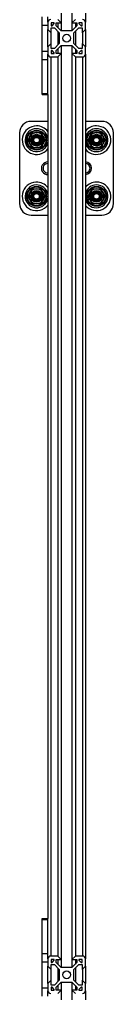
# Model space of a CAD drawing. Header units: millimetres. Extents: x 15 to 1184, y 5 to 836.
# Drawn here: x 259 to 264, y 392.1 to 444.1 of the extents above; entities that cross this region are included whole.
import ezdxf

# ---------------------------------------------------------------- set-up
doc = ezdxf.new("R2010")
doc.units = ezdxf.units.MM
doc.linetypes.add('CENTERX2', pattern=[20.32, 12.7, -2.54, 2.54, -2.54])

msp = doc.modelspace()

# ---------------------------------------------------------------- linework, layer by layer
at = {"color": 7, "linetype": 'Continuous', "lineweight": 25}
for p, q in [((261.234, 492.729), (261.234, 443.509)), ((261.802, 492.729), (261.802, 443.509)), ((262.518, 492.269), (262.518, 443.969)), ((260.218, 443.81), (260.218, 444.257)), ((260.518, 443.969), (260.518, 444.257)), ((261.234, 443.939), (261.054, 444.119)), ((261.982, 444.119), (261.802, 443.939)), ((260.218, 443.81), (260.518, 443.81)), ((260.218, 442.428), (260.218, 443.81)), ((260.518, 443.969), (260.518, 443.583)), ((260.518, 442.655), (260.518, 443.583)), ((260.518, 443.583), (260.698, 443.403)), ((260.861, 443.939), (260.698, 443.939)), ((260.698, 443.939), (260.698, 443.776)), ((260.698, 443.776), (260.738, 443.776)), ((260.698, 443.669), (260.862, 443.669)), ((260.698, 443.403), (260.698, 443.669)), ((260.738, 443.776), (260.861, 443.899)), ((260.861, 443.899), (260.861, 443.939)), ((260.862, 443.669), (261.128, 443.403)), ((260.968, 443.939), (261.234, 443.939)), ((260.968, 443.775), (260.968, 443.939)), ((261.234, 443.509), (260.968, 443.775)), ((261.054, 443.939), (261.054, 443.689)), ((261.802, 443.939), (262.068, 443.939)), ((262.068, 443.775), (261.802, 443.509)), ((261.908, 443.403), (262.174, 443.669)), ((261.982, 443.939), (261.982, 443.689)), ((262.068, 443.939), (262.068, 443.775)), ((262.174, 443.669), (262.338, 443.669)), ((262.338, 443.939), (262.175, 443.939)), ((262.175, 443.939), (262.175, 443.899)), ((262.175, 443.899), (262.298, 443.776)), ((262.298, 443.776), (262.338, 443.776)), ((262.338, 443.776), (262.338, 443.939)), ((262.338, 443.669), (262.338, 443.403)), ((262.338, 443.403), (262.518, 443.583)), ((262.518, 443.583), (262.518, 443.969)), ((262.518, 443.583), (262.518, 442.655)), ((261.054, 443.477), (261.054, 442.761)), ((261.128, 443.403), (261.128, 442.835)), ((261.802, 443.509), (261.234, 443.509)), ((261.908, 442.835), (261.908, 443.403)), ((261.982, 443.477), (261.982, 442.761)), ((260.698, 442.835), (260.518, 442.655)), ((260.518, 442.655), (260.518, 442.269)), ((260.698, 442.569), (260.698, 442.835)), ((260.862, 442.569), (260.698, 442.569)), ((261.128, 442.835), (260.862, 442.569)), ((260.968, 442.463), (261.234, 442.729)), ((261.054, 442.549), (261.054, 442.299)), ((261.234, 442.729), (261.802, 442.729)), ((261.234, 442.729), (261.234, 393.509)), ((261.802, 442.729), (262.068, 442.463)), ((261.802, 442.729), (261.802, 393.509)), ((262.174, 442.569), (261.908, 442.835)), ((261.982, 442.549), (261.982, 442.299)), ((262.338, 442.569), (262.174, 442.569)), ((262.338, 442.835), (262.338, 442.569)), ((262.518, 442.655), (262.338, 442.835)), ((262.518, 442.269), (262.518, 442.655)), ((260.218, 442.428), (260.518, 442.428)), ((260.218, 441.981), (260.218, 442.428)), ((260.518, 441.981), (260.518, 442.269)), ((260.668, 442.119), (261.054, 442.119)), ((260.698, 442.462), (260.698, 442.299)), ((260.738, 442.462), (260.698, 442.462)), ((260.698, 442.299), (260.861, 442.299)), ((260.861, 442.339), (260.738, 442.462)), ((260.861, 442.299), (260.861, 442.339)), ((260.968, 442.299), (260.968, 442.463)), ((261.234, 442.299), (260.968, 442.299)), ((261.054, 442.119), (261.234, 442.299)), ((261.054, 442.119), (261.054, 394.119)), ((261.802, 442.299), (261.982, 442.119)), ((262.068, 442.299), (261.802, 442.299)), ((261.982, 442.119), (262.368, 442.119)), ((261.982, 442.119), (261.982, 394.119)), ((262.068, 442.463), (262.068, 442.299)), ((262.298, 442.462), (262.175, 442.339)), ((262.175, 442.339), (262.175, 442.299)), ((262.175, 442.299), (262.338, 442.299)), ((262.338, 442.462), (262.298, 442.462)), ((262.338, 442.299), (262.338, 442.462)), ((262.518, 442.269), (262.518, 393.969)), ((260.218, 441.981), (260.518, 441.981)), ((260.218, 440.172), (260.218, 441.981)), ((260.518, 440.172), (260.518, 441.981)), ((260.218, 440.172), (260.518, 440.172)), ((260.218, 440.119), (260.218, 440.172)), ((260.218, 440.119), (260.518, 440.119)), ((260.51, 440.119), (260.51, 438.677)), ((260.518, 440.119), (260.518, 440.172)), ((260.518, 440.119), (260.518, 396.119)), ((260.518, 438.677), (259.627, 438.677)), ((263.393, 438.677), (262.518, 438.677)), ((259.01, 438.06), (259.01, 434.294)), ((259.453, 437.667), (259.564, 437.869)), ((260.137, 438.081), (260.257, 437.884)), ((262.643, 437.667), (262.754, 437.869)), ((263.327, 438.081), (263.447, 437.884)), ((264.01, 434.294), (264.01, 438.06)), ((259.692, 437.272), (259.572, 437.47)), ((259.744, 437.576), (259.724, 437.591)), ((260.376, 437.686), (260.265, 437.484)), ((262.882, 437.272), (262.762, 437.47)), ((262.952, 437.551), (262.929, 437.562)), ((263.566, 437.686), (263.455, 437.484)), ((260.51, 436.428), (260.51, 435.926)), ((259.453, 434.667), (259.564, 434.869)), ((260.137, 435.081), (260.257, 434.884)), ((262.643, 434.667), (262.754, 434.869)), ((263.327, 435.081), (263.447, 434.884)), ((259.692, 434.272), (259.572, 434.47)), ((259.723, 434.628), (259.705, 434.65)), ((260.376, 434.686), (260.265, 434.484)), ((262.882, 434.272), (262.762, 434.47)), ((262.929, 434.584), (262.908, 434.601)), ((263.566, 434.686), (263.455, 434.484)), ((259.627, 433.677), (260.518, 433.677)), ((262.518, 433.677), (263.393, 433.677)), ((260.218, 396.119), (260.518, 396.119)), ((260.218, 396.066), (260.218, 396.119)), ((260.218, 396.066), (260.518, 396.066)), ((260.218, 394.257), (260.218, 396.066)), ((260.518, 396.066), (260.518, 396.119)), ((260.518, 394.257), (260.518, 396.066)), ((260.218, 394.257), (260.518, 394.257)), ((260.218, 393.81), (260.218, 394.257)), ((260.518, 393.969), (260.518, 394.257)), ((260.218, 393.81), (260.518, 393.81)), ((260.218, 392.428), (260.218, 393.81)), ((260.518, 393.969), (260.518, 393.583)), ((261.054, 394.119), (260.668, 394.119)), ((260.861, 393.939), (260.698, 393.939)), ((260.698, 393.939), (260.698, 393.776)), ((260.698, 393.776), (260.738, 393.776)), ((260.698, 393.669), (260.862, 393.669)), ((260.698, 393.403), (260.698, 393.669)), ((260.738, 393.776), (260.861, 393.899)), ((260.861, 393.899), (260.861, 393.939)), ((260.862, 393.669), (261.128, 393.403)), ((260.968, 393.939), (261.234, 393.939)), ((260.968, 393.775), (260.968, 393.939)), ((261.234, 393.509), (260.968, 393.775)), ((261.234, 393.939), (261.054, 394.119)), ((261.054, 393.939), (261.054, 393.689)), ((261.982, 394.119), (261.802, 393.939)), ((261.802, 393.939), (262.068, 393.939)), ((262.068, 393.775), (261.802, 393.509)), ((261.908, 393.403), (262.174, 393.669)), ((262.368, 394.119), (261.982, 394.119)), ((261.982, 393.939), (261.982, 393.689)), ((262.068, 393.939), (262.068, 393.775)), ((262.174, 393.669), (262.338, 393.669)), ((262.338, 393.939), (262.175, 393.939)), ((262.175, 393.939), (262.175, 393.899)), ((262.175, 393.899), (262.298, 393.776)), ((262.298, 393.776), (262.338, 393.776)), ((262.338, 393.776), (262.338, 393.939)), ((262.338, 393.669), (262.338, 393.403)), ((262.518, 393.583), (262.518, 393.969)), ((260.518, 392.655), (260.518, 393.583)), ((260.518, 393.583), (260.698, 393.403)), ((261.054, 393.477), (261.054, 392.761)), ((261.128, 393.403), (261.128, 392.835)), ((261.802, 393.509), (261.234, 393.509)), ((261.908, 392.835), (261.908, 393.403)), ((261.982, 393.477), (261.982, 392.761)), ((262.338, 393.403), (262.518, 393.583)), ((262.518, 393.583), (262.518, 392.655)), ((260.698, 392.835), (260.518, 392.655)), ((260.518, 392.655), (260.518, 392.269)), ((260.698, 392.569), (260.698, 392.835)), ((261.128, 392.835), (260.862, 392.569)), ((260.968, 392.463), (261.234, 392.729)), ((261.234, 392.729), (261.802, 392.729)), ((261.234, 392.729), (261.234, 368.119)), ((261.802, 392.729), (262.068, 392.463)), ((261.802, 392.729), (261.802, 368.119)), ((262.174, 392.569), (261.908, 392.835)), ((262.338, 392.835), (262.338, 392.569)), ((262.518, 392.655), (262.338, 392.835)), ((262.518, 392.269), (262.518, 392.655)), ((260.218, 392.428), (260.518, 392.428)), ((260.218, 391.981), (260.218, 392.428)), ((260.518, 391.981), (260.518, 392.269)), ((260.862, 392.569), (260.698, 392.569)), ((260.698, 392.462), (260.698, 392.299)), ((260.738, 392.462), (260.698, 392.462)), ((260.698, 392.299), (260.861, 392.299)), ((260.861, 392.339), (260.738, 392.462)), ((260.861, 392.299), (260.861, 392.339)), ((260.968, 392.299), (260.968, 392.463)), ((261.234, 392.299), (260.968, 392.299)), ((261.054, 392.549), (261.054, 392.299)), ((261.054, 392.119), (261.234, 392.299)), ((261.802, 392.299), (261.982, 392.119)), ((262.068, 392.299), (261.802, 392.299)), ((261.982, 392.549), (261.982, 392.299)), ((262.068, 392.463), (262.068, 392.299)), ((262.338, 392.569), (262.174, 392.569)), ((262.298, 392.462), (262.175, 392.339)), ((262.175, 392.339), (262.175, 392.299)), ((262.175, 392.299), (262.338, 392.299)), ((262.338, 392.462), (262.298, 392.462)), ((262.338, 392.299), (262.338, 392.462)), ((262.518, 392.269), (262.518, 368.119))]:
    msp.add_line(p, q, dxfattribs=at)
at = {"color": 8, "linetype": 'Continuous', "lineweight": 25}
for p, q in [((260.668, 443.433), (260.668, 442.805)), ((262.368, 443.433), (262.368, 442.805)), ((260.668, 442.119), (260.668, 394.119)), ((262.368, 442.119), (262.368, 394.119)), ((260.668, 393.433), (260.668, 392.805)), ((262.368, 393.433), (262.368, 392.805))]:
    msp.add_line(p, q, dxfattribs=at)
at = {"color": 7, "linetype": 'Continuous'}
for p, q in [((262.984, 437.801), (263.152, 437.843)), ((263.152, 437.843), (263.273, 437.719)), ((259.742, 437.661), (259.815, 437.818)), ((259.842, 437.519), (259.742, 437.661)), ((259.815, 437.818), (259.987, 437.834)), ((260.015, 437.535), (259.842, 437.519)), ((259.987, 437.834), (260.087, 437.692)), ((260.087, 437.692), (260.015, 437.535)), ((262.937, 437.634), (262.984, 437.801)), ((263.058, 437.51), (262.937, 437.634)), ((263.225, 437.553), (263.058, 437.51)), ((263.273, 437.719), (263.225, 437.553)), ((259.745, 434.71), (259.858, 434.84)), ((259.858, 434.84), (260.028, 434.807)), ((260.028, 434.807), (260.085, 434.644)), ((262.932, 434.669), (263.011, 434.823)), ((263.011, 434.823), (263.184, 434.83)), ((263.184, 434.83), (263.278, 434.684)), ((259.801, 434.546), (259.745, 434.71)), ((259.971, 434.513), (259.801, 434.546)), ((260.085, 434.644), (259.971, 434.513)), ((263.025, 434.523), (262.932, 434.669)), ((263.198, 434.531), (263.025, 434.523)), ((263.278, 434.684), (263.198, 434.531))]:
    msp.add_line(p, q, dxfattribs=at)
at = {"color": 7, "linetype": 'Continuous', "lineweight": 25}
for centre, radius in [((261.518, 443.119), 0.21), ((259.915, 437.677), 0.529), ((259.915, 437.677), 0.5), ((259.915, 437.677), 0.317), ((259.915, 437.677), 0.265), ((259.915, 437.677), 0.213), ((259.915, 437.677), 0.173), ((263.105, 437.677), 0.529), ((263.105, 437.677), 0.5), ((263.105, 437.677), 0.317), ((263.105, 437.677), 0.265), ((263.105, 437.677), 0.213), ((263.105, 437.677), 0.173), ((259.915, 434.677), 0.529), ((259.915, 434.677), 0.5), ((259.915, 434.677), 0.317), ((259.915, 434.677), 0.265), ((259.915, 434.677), 0.213), ((259.915, 434.677), 0.173), ((263.105, 434.677), 0.529), ((263.105, 434.677), 0.5), ((263.105, 434.677), 0.317), ((263.105, 434.677), 0.265), ((263.105, 434.677), 0.213), ((263.105, 434.677), 0.173), ((261.518, 393.119), 0.21)]:
    msp.add_circle(centre, radius, dxfattribs=at)
at = {"color": 7, "linetype": 'CENTERX2'}
for centre in [(259.915, 437.677), (263.105, 437.677), (259.915, 434.677), (263.105, 434.677)]:
    msp.add_circle(centre, 0.15, dxfattribs=at)
at = {"color": 7, "linetype": 'Continuous', "lineweight": 25}
for centre, radius, start, end in [((260.668, 443.969), 0.15, 90, 180), ((262.368, 443.969), 0.15, 0, 90), ((260.668, 442.269), 0.15, 180, 270), ((262.368, 442.269), 0.15, 270, 0), ((259.627, 438.06), 0.617, 90, 180), ((259.915, 437.677), 0.762, 90, 322.4211), ((259.915, 437.677), 0.762, 37.5789, 90), ((263.105, 437.677), 0.762, 219.629, 90), ((263.105, 437.677), 0.762, 90, 140.371), ((263.393, 438.06), 0.617, 0, 90), ((259.915, 437.677), 0.611, 90, 351.3152), ((259.915, 437.677), 0.4, 151.1869, 211.1869), ((259.915, 437.677), 0.4, 91.1869, 151.1869), ((259.915, 437.677), 0.4, 31.1869, 91.1869), ((259.915, 437.677), 0.611, 8.6848, 90), ((259.915, 437.677), 0.4, 331.1869, 31.1869), ((263.105, 437.677), 0.611, 90, 163.8812), ((263.105, 437.677), 0.611, 196.1188, 90), ((263.105, 437.677), 0.4, 151.1869, 211.1869), ((263.105, 437.677), 0.4, 91.1869, 151.1869), ((263.105, 437.677), 0.4, 31.1869, 91.1869), ((263.105, 437.677), 0.4, 331.1869, 31.1869), ((259.915, 437.677), 0.4, 211.1869, 271.1869), ((259.915, 437.677), 0.198, 164.7765, 210.4026), ((259.915, 437.677), 0.4, 271.1869, 331.1869), ((263.105, 437.677), 0.4, 211.1869, 271.1869), ((263.105, 437.677), 0.198, 173.7898, 219.4159), ((263.105, 437.677), 0.4, 271.1869, 331.1869), ((260.51, 436.177), 0.335, 88.5461, 271.4539), ((260.51, 436.177), 0.251, 88.0593, 271.9407), ((262.51, 436.177), 0.335, 0, 88.5461), ((262.51, 436.177), 0.251, 0, 88.0593), ((262.51, 436.177), 0.335, 271.4539, 0), ((262.51, 436.177), 0.251, 271.9407, 0), ((259.915, 434.677), 0.762, 92.3624, 322.4211), ((259.915, 434.677), 0.61, 92.3624, 351.3152), ((259.915, 434.677), 0.762, 37.5789, 92.3624), ((259.915, 434.677), 0.61, 8.6848, 92.3624), ((263.105, 434.677), 0.762, 219.629, 90), ((263.105, 434.677), 0.762, 90, 140.371), ((263.105, 434.677), 0.611, 90, 163.8812), ((263.105, 434.677), 0.611, 196.1188, 90), ((259.915, 434.677), 0.4, 151.1869, 211.1869), ((259.915, 434.677), 0.4, 91.1869, 151.1869), ((259.915, 434.677), 0.198, 148.5423, 194.1683), ((259.915, 434.677), 0.4, 31.1869, 91.1869), ((259.915, 434.677), 0.4, 331.1869, 31.1869), ((263.105, 434.677), 0.4, 151.1869, 211.1869), ((263.105, 434.677), 0.4, 91.1869, 151.1869), ((263.105, 434.677), 0.198, 162.1242, 207.7503), ((263.105, 434.677), 0.4, 31.1869, 91.1869), ((263.105, 434.677), 0.4, 331.1869, 31.1869), ((259.627, 434.294), 0.617, 180, 270), ((259.915, 434.677), 0.4, 211.1869, 271.1869), ((259.915, 434.677), 0.4, 271.1869, 331.1869), ((263.105, 434.677), 0.4, 211.1869, 271.1869), ((263.105, 434.677), 0.4, 271.1869, 331.1869), ((263.393, 434.294), 0.617, 270, 0), ((260.668, 393.969), 0.15, 90, 180), ((262.368, 393.969), 0.15, 0, 90), ((260.668, 392.269), 0.15, 180, 270), ((262.368, 392.269), 0.15, 270, 0)]:
    msp.add_arc(centre, radius, start, end, dxfattribs=at)
for points, knots in [([(259.564, 437.869), (259.581, 437.901), (259.619, 437.969), (259.656, 438.036), (259.675, 438.072)], [0, 0, 0, 0, 0.461748, 1, 1, 1, 1]), ([(259.675, 438.072), (259.695, 438.072), (259.771, 438.074), (259.848, 438.075), (259.906, 438.077)], [0, 0, 0, 0, 0.254997, 1, 1, 1, 1]), ([(259.744, 437.576), (259.738, 437.587), (259.721, 437.62), (259.712, 437.685), (259.73, 437.762), (259.777, 437.825), (259.843, 437.868), (259.893, 437.872), (259.918, 437.874)], [0, 0, 0, 0, 0.086561, 0.267983, 0.455265, 0.642545, 0.823973, 1, 1, 1, 1]), ([(260.03, 437.858), (260.025, 437.861), (260.001, 437.879), (259.945, 437.89), (259.873, 437.886), (259.807, 437.857), (259.755, 437.808), (259.731, 437.761), (259.725, 437.734), (259.724, 437.729)], [0, 0, 0, 0, 0.043759, 0.23528, 0.419101, 0.601368, 0.783807, 0.959114, 1, 1, 1, 1]), ([(259.906, 438.077), (259.953, 438.078), (260.031, 438.079), (260.107, 438.081), (260.137, 438.081)], [0, 0, 0, 0, 0.59833, 1, 1, 1, 1]), ([(260.257, 437.884), (260.275, 437.853), (260.316, 437.786), (260.355, 437.721), (260.376, 437.686)], [0, 0, 0, 0, 0.461742, 1, 1, 1, 1]), ([(262.754, 437.869), (262.771, 437.901), (262.809, 437.969), (262.846, 438.036), (262.865, 438.072)], [0, 0, 0, 0, 0.46176, 1, 1, 1, 1]), ([(262.865, 438.072), (262.885, 438.072), (262.961, 438.074), (263.038, 438.075), (263.096, 438.077)], [0, 0, 0, 0, 0.254997, 1, 1, 1, 1]), ([(262.952, 437.551), (262.945, 437.561), (262.922, 437.591), (262.903, 437.653), (262.909, 437.732), (262.945, 437.803), (263.005, 437.853), (263.062, 437.876), (263.095, 437.873), (263.102, 437.872)], [0, 0, 0, 0, 0.081565, 0.252529, 0.428992, 0.60547, 0.776415, 0.954436, 1, 1, 1, 1]), ([(263.216, 437.86), (263.203, 437.868), (263.168, 437.888), (263.102, 437.893), (263.031, 437.877), (262.97, 437.837), (262.927, 437.781), (262.91, 437.731), (262.908, 437.703), (262.908, 437.698)], [0, 0, 0, 0, 0.111248, 0.289265, 0.460102, 0.629505, 0.799076, 0.962005, 1, 1, 1, 1]), ([(263.096, 438.077), (263.143, 438.078), (263.221, 438.079), (263.297, 438.081), (263.327, 438.081)], [0, 0, 0, 0, 0.59833, 1, 1, 1, 1]), ([(263.447, 437.884), (263.465, 437.853), (263.506, 437.786), (263.545, 437.721), (263.566, 437.686)], [0, 0, 0, 0, 0.461742, 1, 1, 1, 1]), ([(259.572, 437.47), (259.554, 437.5), (259.514, 437.567), (259.474, 437.632), (259.453, 437.667)], [0, 0, 0, 0, 0.461749, 1, 1, 1, 1]), ([(260.265, 437.484), (260.248, 437.452), (260.21, 437.384), (260.174, 437.317), (260.154, 437.282)], [0, 0, 0, 0, 0.461742, 1, 1, 1, 1]), ([(262.762, 437.47), (262.744, 437.5), (262.704, 437.567), (262.664, 437.632), (262.643, 437.667)], [0, 0, 0, 0, 0.461749, 1, 1, 1, 1]), ([(263.455, 437.484), (263.438, 437.452), (263.4, 437.384), (263.364, 437.317), (263.344, 437.282)], [0, 0, 0, 0, 0.461742, 1, 1, 1, 1]), ([(259.923, 437.277), (259.865, 437.276), (259.787, 437.274), (259.711, 437.272), (259.692, 437.272)], [0, 0, 0, 0, 0.745003, 1, 1, 1, 1]), ([(260.154, 437.282), (260.123, 437.281), (260.047, 437.279), (259.969, 437.278), (259.923, 437.277)], [0, 0, 0, 0, 0.40167, 1, 1, 1, 1]), ([(263.113, 437.277), (263.055, 437.276), (262.977, 437.274), (262.901, 437.272), (262.882, 437.272)], [0, 0, 0, 0, 0.745003, 1, 1, 1, 1]), ([(263.344, 437.282), (263.313, 437.281), (263.237, 437.279), (263.159, 437.278), (263.113, 437.277)], [0, 0, 0, 0, 0.40167, 1, 1, 1, 1]), ([(259.564, 434.869), (259.581, 434.901), (259.619, 434.969), (259.656, 435.036), (259.675, 435.072)], [0, 0, 0, 0, 0.461736, 1, 1, 1, 1]), ([(259.675, 435.072), (259.695, 435.072), (259.771, 435.074), (259.848, 435.075), (259.906, 435.077)], [0, 0, 0, 0, 0.254997, 1, 1, 1, 1]), ([(259.723, 434.628), (259.72, 434.64), (259.713, 434.677), (259.722, 434.741), (259.761, 434.811), (259.824, 434.857), (259.88, 434.878), (259.911, 434.873), (259.916, 434.872)], [0, 0, 0, 0, 0.100364, 0.310744, 0.527907, 0.745075, 0.955455, 1, 1, 1, 1]), ([(260.089, 434.802), (260.081, 434.812), (260.059, 434.843), (260.004, 434.874), (259.933, 434.889), (259.861, 434.88), (259.798, 434.847), (259.762, 434.809), (259.748, 434.785), (259.746, 434.78)], [0, 0, 0, 0, 0.0916894, 0.2736119, 0.4482091, 0.6213397, 0.7946479, 0.9611513, 1, 1, 1, 1]), ([(259.906, 435.077), (259.953, 435.078), (260.031, 435.079), (260.107, 435.081), (260.137, 435.081)], [0, 0, 0, 0, 0.59833, 1, 1, 1, 1]), ([(260.257, 434.884), (260.275, 434.853), (260.316, 434.786), (260.355, 434.721), (260.376, 434.686)], [0, 0, 0, 0, 0.461742, 1, 1, 1, 1]), ([(262.754, 434.869), (262.771, 434.901), (262.809, 434.969), (262.846, 435.036), (262.865, 435.072)], [0, 0, 0, 0, 0.461748, 1, 1, 1, 1]), ([(262.865, 435.072), (262.885, 435.072), (262.961, 435.074), (263.038, 435.075), (263.096, 435.077)], [0, 0, 0, 0, 0.254997, 1, 1, 1, 1]), ([(262.929, 434.584), (262.924, 434.595), (262.909, 434.629), (262.902, 434.694), (262.924, 434.77), (262.974, 434.831), (263.037, 434.869), (263.081, 434.871), (263.101, 434.871)], [0, 0, 0, 0, 0.090114, 0.279003, 0.473995, 0.668978, 0.857869, 1, 1, 1, 1]), ([(263.214, 434.863), (263.191, 434.872), (263.146, 434.891), (263.072, 434.887), (263.005, 434.861), (262.951, 434.815), (262.925, 434.769), (262.918, 434.743), (262.916, 434.737)], [0, 0, 0, 0, 0.197797, 0.390621, 0.581832, 0.773221, 0.957113, 1, 1, 1, 1]), ([(263.096, 435.077), (263.143, 435.078), (263.221, 435.079), (263.297, 435.081), (263.327, 435.081)], [0, 0, 0, 0, 0.59833, 1, 1, 1, 1]), ([(263.447, 434.884), (263.465, 434.853), (263.506, 434.786), (263.545, 434.721), (263.566, 434.686)], [0, 0, 0, 0, 0.461742, 1, 1, 1, 1]), ([(259.572, 434.47), (259.554, 434.5), (259.514, 434.567), (259.474, 434.632), (259.453, 434.667)], [0, 0, 0, 0, 0.461749, 1, 1, 1, 1]), ([(259.923, 434.277), (259.865, 434.276), (259.787, 434.274), (259.711, 434.272), (259.692, 434.272)], [0, 0, 0, 0, 0.745003, 1, 1, 1, 1]), ([(260.154, 434.282), (260.123, 434.281), (260.047, 434.279), (259.969, 434.278), (259.923, 434.277)], [0, 0, 0, 0, 0.40167, 1, 1, 1, 1]), ([(260.265, 434.484), (260.248, 434.452), (260.21, 434.384), (260.174, 434.317), (260.154, 434.282)], [0, 0, 0, 0, 0.461754, 1, 1, 1, 1]), ([(262.762, 434.47), (262.744, 434.5), (262.704, 434.567), (262.664, 434.632), (262.643, 434.667)], [0, 0, 0, 0, 0.461749, 1, 1, 1, 1]), ([(263.113, 434.277), (263.055, 434.276), (262.977, 434.274), (262.901, 434.272), (262.882, 434.272)], [0, 0, 0, 0, 0.745003, 1, 1, 1, 1]), ([(263.344, 434.282), (263.313, 434.281), (263.237, 434.279), (263.159, 434.278), (263.113, 434.277)], [0, 0, 0, 0, 0.40167, 1, 1, 1, 1]), ([(263.455, 434.484), (263.438, 434.452), (263.4, 434.384), (263.364, 434.317), (263.344, 434.282)], [0, 0, 0, 0, 0.461754, 1, 1, 1, 1])]:
    msp.add_open_spline(points, degree=3, knots=knots, dxfattribs=at)

doc.saveas('drawing.dxf')
